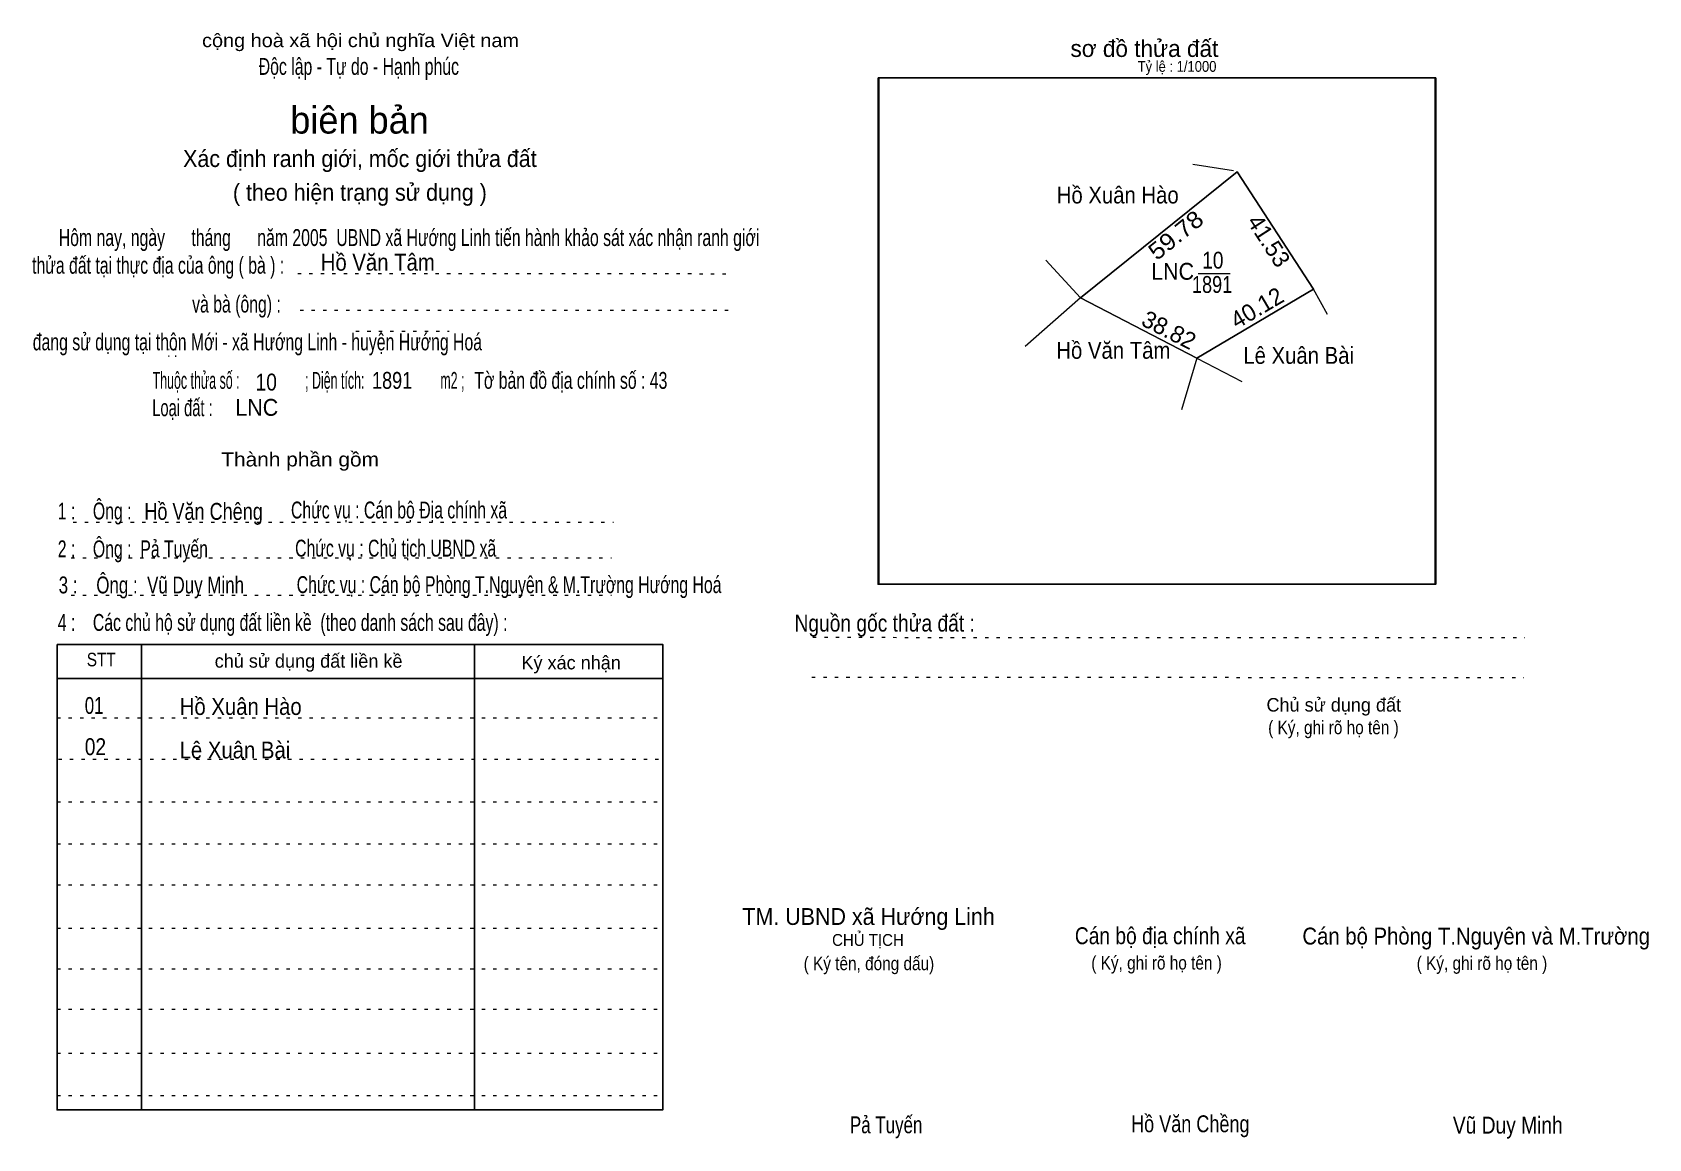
# Model space of a CAD drawing. Header units: centimetres. Extents: x -1.5 to 46.4, y -3.9 to 28.9.
import ezdxf
from ezdxf.enums import TextEntityAlignment as Align

# ---------------------------------------------------------------- set-up
doc = ezdxf.new("R2010")
doc.units = ezdxf.units.CM
doc.header["$LTSCALE"] = 0.2
doc.linetypes.add('DOTTED', pattern=[1.5, 0.3, -1.2])
for name, color, linetype, lineweight in [('1', 7, 'Continuous', 13), ('15', 7, 'Continuous', 13), ('2', 7, 'Continuous', 25), ('22', 7, 'Continuous', 13), ('5', 7, 'DOTTED', 13)]:
    doc.layers.add(name, color=color, linetype=linetype, lineweight=lineweight)
for name, color, linetype in [('16', 7, 'Continuous'), ('34', 7, 'Continuous'), ('51', 7, 'Continuous')]:
    doc.layers.add(name, color=color, linetype=linetype)

msp = doc.modelspace()

# ---------------------------------------------------------------- linework, layer by layer
at = {"layer": '1'}
msp.add_line((34.09, 24.77), (32.88, 24.95), dxfattribs=at)
at = {"layer": '15'}
msp.add_line((33.04, 21.73), (33.99, 21.73), dxfattribs=at)
at = {"layer": '2'}
msp.add_lwpolyline([(23.56, 27.52), (40.06, 27.52), (40.06, 12.52), (23.56, 12.52)], close=True, dxfattribs=at)
at = {"layer": '22'}
for p, q in [((36.87, 20.51), (36.46, 21.26)), ((33, 19.22), (29.56, 21)), ((33, 19.22), (34.34, 18.53))]:
    msp.add_line(p, q, dxfattribs=at)
msp.add_lwpolyline([(33, 19.22), (36.46, 21.26), (34.2, 24.74), (29.56, 21)], close=True, dxfattribs=at)
for points in [[(29.56, 21), (34.2, 24.74), (36.46, 21.26), (33, 19.22), (32.55, 17.69)], [(28.53, 22.12), (29.56, 21), (27.92, 19.56)]]:
    msp.add_lwpolyline(points, dxfattribs=at)
at = {"layer": '5'}
for p, q in [((6.37, 21.73), (19.21, 21.72)), ((6.44, 20.64), (19.25, 20.64)), ((8.09, 20.02), (10.86, 20.02)), ((-0.28, 14.36), (15.72, 14.36)), ((-0.34, 13.3), (15.66, 13.3)), ((-0.34, 12.2), (15.66, 12.2)), ((21.63, 10.95), (42.72, 10.94)), ((21.6, 9.77), (42.69, 9.76)), ((-0.76, 8.56), (17.18, 8.56)), ((-0.72, 7.34), (17.22, 7.34)), ((-0.76, 6.08), (17.18, 6.08)), ((-0.76, 4.83), (17.18, 4.83)), ((-0.76, 3.62), (17.18, 3.62)), ((-0.76, 2.33), (17.18, 2.33)), ((-0.76, 1.13), (17.18, 1.13)), ((-0.76, -0.06), (17.18, -0.06)), ((-0.76, -1.37), (17.18, -1.37)), ((-0.76, -2.62), (17.18, -2.62))]:
    msp.add_line(p, q, dxfattribs=at)
at = {"layer": '5', "linetype": 'Continuous', "lineweight": 25}
for p, q in [((1.74, 10.74), (1.74, -3.05)), ((11.61, 10.74), (11.61, -3.05)), ((-0.76, 9.73), (17.18, 9.73))]:
    msp.add_line(p, q, dxfattribs=at)
for points in [[(23.58, 27.52), (40.08, 27.52), (40.08, 12.52), (23.58, 12.52)], [(-0.76, 10.74), (17.18, 10.74), (17.18, -3.05), (-0.76, -3.05)]]:
    msp.add_lwpolyline(points, close=True, dxfattribs=at)

# ---------------------------------------------------------------- texts
at = {"layer": '1'}
for s, width, p in [('01', 0.75, (0.06, 8.68)), ('02', 0.85, (0.06, 7.46))]:
    msp.add_text(s, height=0.5, dxfattribs=dict(at, width=width)).set_placement(p)
at = {"layer": '15'}
for s, width, p in [('10', 0.85, (33.16, 21.87)), ('1891', 0.8, (32.86, 21.15))]:
    msp.add_text(s, height=0.5, dxfattribs=dict(at, width=width)).set_placement(p)
at = {"layer": '16', "width": 0.9}
for s, p in [('Hồ Xuân Hào', (30.66, 23.8)), ('Hồ Văn Tâm', (8.74, 21.81)), ('Hồ Văn Tâm', (30.53, 19.2)), ('Hồ Xuân Hào', (4.68, 8.65))]:
    msp.add_text(s, height=0.4999, dxfattribs=at).set_placement(p, align=Align.CENTER)
for p in [(34.38, 19.05), (2.87, 7.36)]:
    msp.add_text('Lê Xuân Bài', height=0.5, dxfattribs=at).set_placement(p)
at = {"layer": '22', "width": 0.95}
msp.add_text('LNC', height=0.5, dxfattribs=at).set_placement((31.65, 21.54))
at = {"layer": '34'}
for s, height, width, p in [(': : ', 0.32, 0.85, (2.5, 19.25)), ('10', 0.5, 0.85, (5.12, 18.26)), ('1891', 0.5, 0.8, (8.57, 18.31)), ('LNC', 0.5, 0.95, (4.52, 17.51))]:
    msp.add_text(s, height=height, dxfattribs=dict(at, width=width)).set_placement(p)
at = {"layer": '5'}
for s, height, width, p in [('cộng hoà xã hội chủ nghĩa Việt nam', 0.4, 1.1, (8.23, 28.43)), ('Độc lập - Tự do - Hạnh phúc', 0.5, 0.7, (8.18, 27.61)), ('Xác định ranh giới, mốc giới thửa đất', 0.5, 0.95, (8.21, 24.88)), ('( theo hiện trạng sử dụng )', 0.5, 0.95, (8.21, 23.88)), ('Thành phần gồm', 0.42, 1.1, (6.44, 16.01)), ('Hồ Văn Chêng', 0.5, 0.8, (3.58, 14.43)), ('Chức vụ : Cán bộ Địa chính xã', 0.5, 0.7, (9.37, 14.47)), ('Chức vụ : Chủ tịch UBND xã', 0.5, 0.7, (9.27, 13.34)), ('Chức vụ : Cán bộ Phòng T.Nguyên & M.Trường Hướng Hoá', 0.5, 0.7, (12.63, 12.26)), ('    Nguồn gốc thửa đất :', 0.5, 0.85, (23.44, 11.12)), ('( Ký, ghi rõ họ tên )', 0.4, 0.85, (37.05, 8.08)), ('CHỦ TỊCH', 0.35, 0.95, (23.26, 1.81)), ('( Ký tên, đóng dấu)', 0.4, 0.85, (23.29, 1.09)), ('( Ký, ghi rõ họ tên )', 0.4, 0.85, (31.81, 1.11)), ('( Ký, ghi rõ họ tên )', 0.4, 0.85, (41.45, 1.1)), ('Pả Tuyến', 0.5, 0.75, (23.8, -3.74)), ('Hồ Văn Chềng', 0.5, 0.8, (32.81, -3.71)), ('Vũ Duy Minh', 0.5, 0.85, (42.215, -3.75))]:
    msp.add_text(s, height=height, dxfattribs=dict(at, width=width)).set_placement(p, align=Align.CENTER)
msp.add_text('sơ đồ thửa đất', height=0.5, dxfattribs=at).set_placement((29.26, 28.14))
for s, height, p in [('biên bản', 0.8, (8.2, 25.87)), ('      chủ sử dụng đất liền kề', 0.4, (6.245, 10.05)), ('   Ký xác nhận', 0.4, (14.245, 10)), ('Chủ sử dụng đất', 0.4, (37.06, 8.75))]:
    msp.add_text(s, height=height, dxfattribs=at).set_placement(p, align=Align.CENTER)
for s, height, width, p in [('   Hôm nay, ngày      tháng      năm 2005  UBND xã Hướng Linh tiến hành khảo sát xác nhận ranh giới ', 0.5, 0.7, (-1.1, 22.54)), ('thửa đất tại thực địa của ông ( bà ) :                                       ', 0.5, 0.7, (-1.5, 21.72)), ('                                     và bà (ông) :', 0.5, 0.7, (-1.57, 20.57)), (' đang sử dụng tại thôn Mới - xã Hướng Linh - huyện Hướng Hoá', 0.5, 0.7, (-1.61, 19.45)), ('Thuộc thửa số :                   ; Diện tích:                      m2 ;                                            ', 0.5, 0.55, (2.07, 18.31)), ('Tờ bản đồ địa chính số : 43', 0.5, 0.7, (11.6, 18.31)), ('Loại đất :  ', 0.5, 0.65, (2.06, 17.5)), ('    1 :    Ông :                                                        ', 0.5, 0.7, (-1.26, 14.44)), ('    2 :    Ông :  Pả Tuyến', 0.5, 0.7, (-1.26, 13.32)), ('    3 :    Ông :  Vũ Duy Minh', 0.5, 0.75, (-1.27, 12.25)), ('    4 :    Các chủ hộ sử dụng đất liền kề  (theo danh sách sau đây) :', 0.5, 0.7, (-1.26, 11.14)), ('STT', 0.4, 0.85, (0.12, 10.09)), ('TM. UBND xã Hướng Linh', 0.5, 0.95, (19.54, 2.43)), ('Cán bộ địa chính xã  ', 0.5, 0.85, (29.39, 1.86)), ('Cán bộ Phòng T.Nguyên và M.Trường', 0.5, 0.9, (36.13, 1.85))]:
    msp.add_text(s, height=height, dxfattribs=dict(at, width=width)).set_placement(p)
at = {"layer": '51', "width": 0.9}
msp.add_text('Tỷ lệ : 1/1000', height=0.32, dxfattribs=at).set_placement((31.25, 27.7))
at = {"layer": '51', "width": 1.1}
msp.add_text('59.78', height=0.5, rotation=38.875, dxfattribs=at).set_placement((31.82, 22.09))
at = {"layer": '51'}
for s, height, rotation, p in [('41.53', 0.5, 302.99, (34.47, 23.26)), ('40.12', 0.5, 30.464, (34.19, 20.07)), ('38.82', 0.4999, 332.953, (31.32, 20.21))]:
    msp.add_text(s, height=height, rotation=rotation, dxfattribs=at).set_placement(p)

doc.saveas('drawing.dxf')
